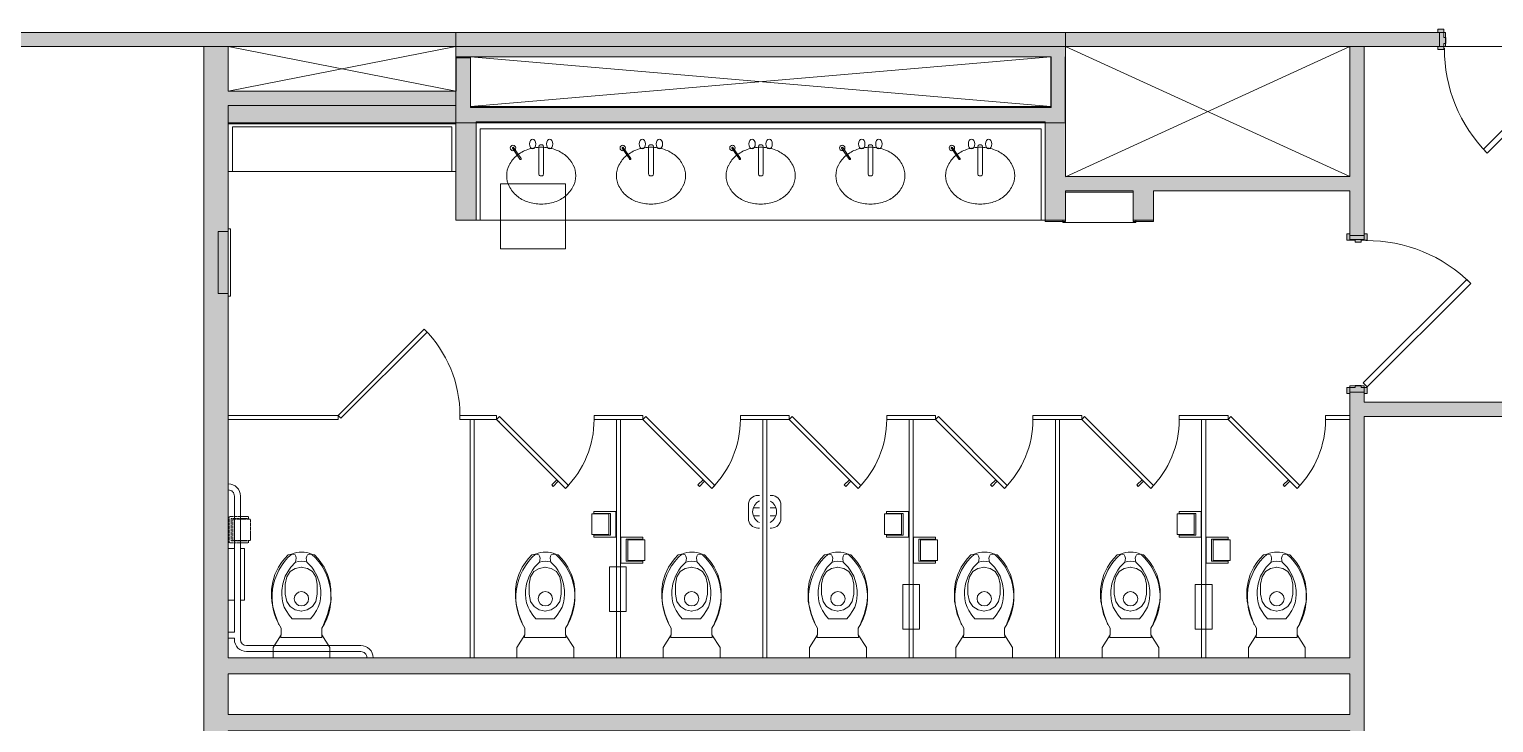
# Model space of a CAD drawing. Header units: inches. Extents: x 0 to 2535, y 0 to 2052.
# Drawn here: x 993 to 1353.4, y 1068.1 to 1238.8 of the extents above; entities that cross this region are included whole.
import ezdxf

# ---------------------------------------------------------------- set-up
doc = ezdxf.new("R2010")
doc.units = ezdxf.units.IN
doc.header["$MEASUREMENT"] = 0
doc.linetypes.add('IMPORT-HIDDEN2 _2_', pattern=[0.1875, 0.125, -0.0625])
for name, color, linetype, lineweight in [('A-DETL', 90, 'Continuous', 9), ('A-DOOR', 31, 'Continuous', 13), ('A-WALL', 113, 'Continuous', 13), ('A-WALL-PATT', 111, 'Continuous', 13), ('CORE', 7, 'Continuous', 9), ('I-WALL', 2, 'Continuous', 13), ('Victor Bldg - 7th Floor_LINK_dwg', 8, 'Continuous', 9)]:
    doc.layers.add(name, color=color, linetype=linetype, lineweight=lineweight)

# ---------------------------------------------------------------- blocks, each defined once
blk = doc.blocks.new('Door - Single - Solid Door-6993813-Level 07  POWER _ SIGNAL')
at = {"layer": 'A-DOOR'}
h = blk.add_hatch(color=250, dxfattribs=at)
h.paths.add_polyline_path([(-15.63, -1.84), (-15.63, -2.59), (-14.13, -2.59), (-14.13, -1.09), (-13.63, -1.09), (-13.63, 0.41), (-14.13, 0.41), (-14.13, 2.41), (-15.63, 2.41), (-15.63, 1.66), (-15.26, 1.66), (-15.26, -1.84)], flags=0)
h.paths.add_polyline_path([(21.62, -0.76), (21.62, -1.09), (22.12, -1.09), (22.12, -2.59), (23.62, -2.59), (23.62, -1.84), (23.24, -1.84), (23.24, 1.66), (23.62, 1.66), (23.62, 2.41), (22.12, 2.41), (22.12, 0.41), (21.62, 0.41), (21.62, -0.14)], flags=0)
at = {"layer": 'A-DOOR', "color": 8, "lineweight": 20}
for p, q in [((-15.63, 2.41), (-14.13, 2.41)), ((-15.63, 1.66), (-15.63, 2.41)), ((-14.13, 2.41), (-14.13, 0.41)), ((-14.13, 0.41), (-13.63, 0.41)), ((-13.63, 0.41), (-13.63, -1.09)), ((21.62, 0.41), (22.12, 0.41)), ((21.62, -1.09), (21.62, 0.41)), ((22.12, 2.41), (23.62, 2.41)), ((22.12, 0.41), (22.12, 2.41)), ((23.62, 2.41), (23.62, 1.66)), ((-15.63, -2.59), (-15.63, -1.84)), ((-14.13, -2.59), (-15.63, -2.59)), ((-14.13, -1.09), (-14.13, -2.59)), ((-13.63, -1.09), (-14.13, -1.09)), ((-13.03, -1.62), (-14.01, -2.59)), ((-14.01, -2.59), (11.45, -28.04)), ((12.42, -27.07), (-13.03, -1.62)), ((22.12, -1.09), (21.62, -1.09)), ((22.12, -2.59), (22.12, -1.09)), ((23.62, -2.59), (22.12, -2.59)), ((23.62, -1.84), (23.62, -2.59)), ((11.45, -28.04), (12.42, -27.07))]:
    blk.add_line(p, q, dxfattribs=at)
at = {"layer": 'A-DOOR', "lineweight": 9}
blk.add_arc((-14.01, -2.59), 36, 315, 0.5, dxfattribs=at)
blk = doc.blocks.new('Door - Single - Solid Door-6993545-Level 07  POWER _ SIGNAL')
at = {"layer": 'A-DOOR'}
h = blk.add_hatch(color=250, dxfattribs=at)
h.paths.add_polyline_path([(-15.63, -1.66), (-15.63, -2.41), (-14.13, -2.41), (-14.13, -0.41), (-13.63, -0.41), (-13.63, 1.09), (-14.13, 1.09), (-14.13, 2.59), (-15.63, 2.59), (-15.63, 1.84), (-15.26, 1.84), (-15.26, -1.66)], flags=0)
h.paths.add_polyline_path([(21.62, -0.41), (22.12, -0.41), (22.12, -2.41), (23.62, -2.41), (23.62, -1.66), (23.24, -1.66), (23.24, 1.84), (23.62, 1.84), (23.62, 2.59), (22.12, 2.59), (22.12, 1.09), (21.62, 1.09), (21.62, 0.14)], flags=0)
at = {"layer": 'A-DOOR', "color": 8, "lineweight": 20}
for p, q in [((-14.01, 2.59), (11.45, 28.04)), ((12.42, 27.07), (-13.03, 1.62)), ((11.45, 28.04), (12.42, 27.07)), ((-15.63, 2.59), (-15.63, 1.84)), ((-14.13, 2.59), (-15.63, 2.59)), ((-14.13, 1.09), (-14.13, 2.59)), ((-13.63, 1.09), (-14.13, 1.09)), ((-13.03, 1.62), (-14.01, 2.59)), ((-13.63, -0.41), (-13.63, 1.09)), ((22.12, 1.09), (21.62, 1.09)), ((21.62, 1.09), (21.62, -0.41)), ((23.62, 2.59), (22.12, 2.59)), ((22.12, 2.59), (22.12, 1.09)), ((23.62, 1.84), (23.62, 2.59)), ((-15.63, -1.66), (-15.63, -2.41)), ((-15.63, -2.41), (-14.13, -2.41)), ((-14.13, -2.41), (-14.13, -0.41)), ((-14.13, -0.41), (-13.63, -0.41)), ((21.62, -0.41), (22.12, -0.41)), ((22.12, -0.41), (22.12, -2.41)), ((22.12, -2.41), (23.62, -2.41)), ((23.62, -2.41), (23.62, -1.66))]:
    blk.add_line(p, q, dxfattribs=at)
at = {"layer": 'A-DOOR', "lineweight": 9}
blk.add_arc((-14.01, 2.59), 36, 359.5, 45, dxfattribs=at)
blk = doc.blocks.new('Victor Bldg - 7th Floor_LINK_dwg_AH13F-7747248-Level 07  POWER _ SIGNAL')
at = {"layer": 'CORE'}
for p, q in [((1118.42, 1209.86), (1118.42, 1203.17)), ((1119.29, 1210.31), (1118.72, 1210.31)), ((1119.59, 1203.17), (1119.59, 1209.86)), ((1118.72, 1202.72), (1119.29, 1202.72))]:
    blk.add_line(p, q, dxfattribs=at)
for centre in [(1116.88, 1210.53), (1121.08, 1210.53)]:
    blk.add_ellipse(centre, major_axis=(0, 1.17), ratio=0.666667, dxfattribs=at)
for centre, start_param, end_param in [((1118.72, 1209.86), 0, 1.570796), ((1119.29, 1209.86), 4.712389, 6.283185), ((1118.72, 1203.17), 1.570796, 3.141593), ((1119.29, 1203.17), 3.141593, 4.712389)]:
    blk.add_ellipse(centre, major_axis=(0, 0.45), ratio=0.666667, start_param=start_param, end_param=end_param, dxfattribs=at)
blk = doc.blocks.new('Victor Bldg - 7th Floor_LINK_dwg_AH13F-7747249-Level 07  POWER _ SIGNAL')
at = {"layer": 'CORE'}
for p, q in [((1145.42, 1209.86), (1145.42, 1203.17)), ((1146.29, 1210.31), (1145.72, 1210.31)), ((1146.59, 1203.17), (1146.59, 1209.86)), ((1145.72, 1202.72), (1146.29, 1202.72))]:
    blk.add_line(p, q, dxfattribs=at)
for centre in [(1143.88, 1210.53), (1148.08, 1210.53)]:
    blk.add_ellipse(centre, major_axis=(0, 1.17), ratio=0.666667, dxfattribs=at)
for centre, start_param, end_param in [((1145.72, 1209.86), 0, 1.570796), ((1146.29, 1209.86), 4.712389, 6.283185), ((1145.72, 1203.17), 1.570796, 3.141593), ((1146.29, 1203.17), 3.141593, 4.712389)]:
    blk.add_ellipse(centre, major_axis=(0, 0.45), ratio=0.666667, start_param=start_param, end_param=end_param, dxfattribs=at)
blk = doc.blocks.new('Victor Bldg - 7th Floor_LINK_dwg_AH13F-7747250-Level 07  POWER _ SIGNAL')
at = {"layer": 'CORE'}
for p, q in [((1172.42, 1209.86), (1172.42, 1203.17)), ((1173.29, 1210.31), (1172.72, 1210.31)), ((1173.59, 1203.17), (1173.59, 1209.86)), ((1172.72, 1202.72), (1173.29, 1202.72))]:
    blk.add_line(p, q, dxfattribs=at)
for centre in [(1170.88, 1210.53), (1175.08, 1210.53)]:
    blk.add_ellipse(centre, major_axis=(0, 1.17), ratio=0.666667, dxfattribs=at)
for centre, start_param, end_param in [((1172.72, 1209.86), 0, 1.570796), ((1173.29, 1209.86), 4.712389, 6.283185), ((1172.72, 1203.17), 1.570796, 3.141593), ((1173.29, 1203.17), 3.141593, 4.712389)]:
    blk.add_ellipse(centre, major_axis=(0, 0.45), ratio=0.666667, start_param=start_param, end_param=end_param, dxfattribs=at)
blk = doc.blocks.new('Victor Bldg - 7th Floor_LINK_dwg_AH13F-7747251-Level 07  POWER _ SIGNAL')
at = {"layer": 'CORE'}
for p, q in [((1226.42, 1209.86), (1226.42, 1203.17)), ((1227.29, 1210.31), (1226.72, 1210.31)), ((1227.59, 1203.17), (1227.59, 1209.86)), ((1226.72, 1202.72), (1227.29, 1202.72))]:
    blk.add_line(p, q, dxfattribs=at)
for centre in [(1224.88, 1210.53), (1229.08, 1210.53)]:
    blk.add_ellipse(centre, major_axis=(0, 1.17), ratio=0.666667, dxfattribs=at)
for centre, start_param, end_param in [((1226.72, 1209.86), 0, 1.570796), ((1227.29, 1209.86), 4.712389, 6.283185), ((1226.72, 1203.17), 1.570796, 3.141593), ((1227.29, 1203.17), 3.141593, 4.712389)]:
    blk.add_ellipse(centre, major_axis=(0, 0.45), ratio=0.666667, start_param=start_param, end_param=end_param, dxfattribs=at)
blk = doc.blocks.new('Victor Bldg - 7th Floor_LINK_dwg_AH13F-7747252-Level 07  POWER _ SIGNAL')
at = {"layer": 'CORE'}
for p, q in [((1199.42, 1209.86), (1199.42, 1203.17)), ((1200.29, 1210.31), (1199.72, 1210.31)), ((1200.59, 1203.17), (1200.59, 1209.86)), ((1199.72, 1202.72), (1200.29, 1202.72))]:
    blk.add_line(p, q, dxfattribs=at)
for centre in [(1197.88, 1210.53), (1202.08, 1210.53)]:
    blk.add_ellipse(centre, major_axis=(0, 1.17), ratio=0.666667, dxfattribs=at)
for centre, start_param, end_param in [((1199.72, 1209.86), 0, 1.570796), ((1200.29, 1209.86), 4.712389, 6.283185), ((1199.72, 1203.17), 1.570796, 3.141593), ((1200.29, 1203.17), 3.141593, 4.712389)]:
    blk.add_ellipse(centre, major_axis=(0, 0.45), ratio=0.666667, start_param=start_param, end_param=end_param, dxfattribs=at)
blk = doc.blocks.new('Victor Bldg - 7th Floor_LINK_dwg_TOILETWP-7747253-Level 07  POWER _ SIGNAL')
at = {"layer": 'CORE', "flags": 128}
for points in [[(8.12, -5.46), (10.63, -6.42), (12.51, -6.92), (13.83, -7.19), (15.03, -7.26), (16.87, -7.26), (18.65, -6.98), (20.47, -6.44), (22.28, -5.58), (23.44, -4.8), (24.31, -4.1), (25.28, -3.19), (25.51, -2.28), (25.47, -2.01), (25.3, -1.48), (24.97, -1.3), (24.53, -1.17), (23.54, -1.33), (22.24, -2.55), (21.51, -3.05), (20.03, -3.89), (18.15, -4.51), (16.56, -4.74), (15.6, -4.76), (14.51, -4.67), (13.47, -4.49), (12.4, -4.14), (11.6, -3.67), (10.47, -2.94), (9.53, -2.21), (9.53, 2.3), (10.47, 3.03), (11.6, 3.77), (12.4, 4.23), (13.47, 4.59), (14.51, 4.77), (15.6, 4.85), (16.56, 4.84), (18.15, 4.6), (20.03, 3.98), (21.51, 3.14), (22.24, 2.64), (23.54, 1.43), (24.53, 1.27), (24.97, 1.39), (25.3, 1.57), (25.47, 2.11), (25.51, 2.37), (25.28, 3.28), (24.31, 4.19), (23.44, 4.89), (22.28, 5.68), (20.47, 6.53), (18.65, 7.07), (16.87, 7.35), (15.03, 7.35), (13.83, 7.28), (12.51, 7.01), (10.63, 6.51), (8.12, 5.55)], [(7.25, 5), (5.62, 5), (2.5, 7), (0, 7), (0, -7), (2.5, -7), (5.62, -5), (7.25, -5)], [(5.43, 5.11), (4.97, 5.11), (4.97, -5.04), (5.43, -5.04)], [(22.31, -0.02), (21.99, 1.55), (21.18, 2.81), (19.9, 3.63), (18.1, 4), (15.65, 4), (13.85, 3.63), (12.61, 2.77), (11.74, 1.51), (11.44, 0)], [(22.31, 0.11), (21.99, -1.46), (21.18, -2.72), (19.9, -3.54), (18.1, -3.9), (15.65, -3.9), (13.85, -3.54), (12.61, -2.68), (11.74, -1.41), (11.44, 0.09)]]:
    blk.add_lwpolyline(points, dxfattribs=at)
at = {"layer": 'CORE'}
blk.add_circle((14.5, 0), 1.77, dxfattribs=at)
for centre, radius, start, end in [((14.87, -6.83), 14.07, 40.8531, 122.7754), ((18.78, 0), 4.96, 344.4353, 16.8577), ((20.02, 0), 5.98, 335.3815, 23.3669), ((14.91, 6.75), 14.03, 236.9216, 318.7734)]:
    blk.add_arc(centre, radius, start, end, dxfattribs=at)
blk = doc.blocks.new('Victor Bldg - 7th Floor_LINK_dwg-6972240-Level 07  POWER _ SIGNAL')
at = {"layer": 'CORE'}
for p, q in [((1244.38, 1219.75), (1244.38, 1232)), ((1111.92, 1209.47), (1113.76, 1206.79)), ((1112.18, 1209.63), (1114.03, 1206.95)), ((1138.92, 1209.47), (1140.76, 1206.79)), ((1139.18, 1209.63), (1141.03, 1206.95)), ((1165.92, 1209.47), (1167.76, 1206.79)), ((1166.18, 1209.63), (1168.03, 1206.95)), ((1192.92, 1209.47), (1194.76, 1206.79)), ((1193.18, 1209.63), (1195.03, 1206.95)), ((1219.92, 1209.47), (1221.76, 1206.79)), ((1220.18, 1209.63), (1222.03, 1206.95)), ((1098, 1203.75), (1042, 1203.75)), ((1318, 1199), (1318, 1197.75)), ((1101.5, 1142.75), (1101.5, 1084.12)), ((1102.5, 1142.75), (1102.5, 1084.12)), ((1137.5, 1142.75), (1137.5, 1084.12)), ((1138.5, 1142.75), (1138.5, 1084.12)), ((1173.5, 1142.75), (1173.5, 1084.12)), ((1174.5, 1142.75), (1174.5, 1084.12)), ((1209.5, 1142.75), (1209.5, 1084.12)), ((1210.5, 1142.75), (1210.5, 1084.12)), ((1245.5, 1142.75), (1245.5, 1084.12)), ((1246.5, 1142.75), (1246.5, 1084.12)), ((1281.5, 1142.75), (1281.5, 1084.12)), ((1282.5, 1142.75), (1282.5, 1084.12)), ((1042, 1126.89), (1042, 1125.4)), ((1042, 1124.87), (1042, 1112.37)), ((1044.99, 1088.61), (1044.99, 1123.91)), ((1169.96, 1121.7), (1169.96, 1118.39)), ((1171.19, 1121.02), (1172.69, 1121.02)), ((1172.32, 1124.05), (1172.69, 1124.05)), ((1175.31, 1124.05), (1175.62, 1124.05)), ((1175.31, 1121.02), (1176.75, 1121.02)), ((1177.98, 1121.7), (1177.98, 1118.39)), ((1044.96, 1118.87), (1046.46, 1118.87)), ((1044.96, 1118.37), (1046.46, 1118.37)), ((1046.46, 1118.2), (1044.96, 1118.2)), ((1171.19, 1119.06), (1172.69, 1119.06)), ((1175.31, 1119.06), (1176.75, 1119.06)), ((1172.32, 1116.03), (1172.69, 1116.03)), ((1175.31, 1116.03), (1175.62, 1116.03)), ((1043.48, 1111), (1042, 1111)), ((1044.96, 1112.97), (1046.46, 1112.97)), ((1044.96, 1112.87), (1046.46, 1112.87)), ((1044.96, 1112.37), (1046.46, 1112.37)), ((1043.48, 1098.25), (1042, 1098.25)), ((1074.63, 1087.12), (1046.48, 1087.12)), ((1046.48, 1085.63), (1074.63, 1085.63)), ((1077.61, 1084.12), (1076.12, 1084.12))]:
    blk.add_line(p, q, dxfattribs=at)
at = {"layer": 'CORE', "flags": 128}
for points in [[(1321.5, 1234.5), (1341.5, 1234.5), (1341.5, 1238), (1248, 1238), (1098, 1238), (829, 1238), (829, 951.5)], [(1098, 1220), (1042, 1220), (1042, 1084.12), (1318, 1084.12), (1318, 1151), (1321.5, 1151), (1321.5, 1147), (1381.5, 1147), (1381.5, 1234.5), (1377.5, 1234.5), (1377.5, 1238), (1388.5, 1238), (1388.5, 1232), (1398.5, 1232), (1398.5, 1238), (1388.5, 1238), (1398.5, 1238), (1415.37, 1238), (1415.37, 1234.5), (1402, 1234.5), (1402, 1228.5), (1385, 1228.5), (1385, 1165.5)], [(1248, 1238), (1248, 1215.75), (1098, 1215.75), (1098, 1238)], [(863.08, 813), (829, 813), (829, 951.5), (902.75, 951.5), (902.75, 813), (1004.5, 813), (1004.5, 817.63), (907.38, 817.63), (907.38, 951.5), (953, 951.5), (953, 957.5), (867.37, 957.5), (867.37, 1234.5), (1036, 1234.5), (1036, 1037.5)], [(1042, 1234.5), (1042, 1223.5), (1098, 1223.5), (1042, 1234.5), (1098, 1234.5), (1042, 1223.5)], [(1318, 1202.5), (1318, 1234.5), (1248, 1202.44)], [(1248, 1215.75), (1248, 1202.5), (1318, 1202.5), (1248, 1234.5), (1318, 1234.5), (1318, 1205.25)], [(1321.5, 1197.75), (1321.5, 1234.5), (1321.5, 1187), (1318, 1187), (1318, 1199), (1269.62, 1199), (1269.62, 1191.75)], [(1101.63, 1219.75), (1244.38, 1219.75), (1101.63, 1232), (1244.38, 1232), (1101.63, 1219.75), (1101.63, 1232)], [(1103, 1191.75), (1103, 1215.75), (1103, 1191.75), (1098, 1191.75), (1098, 1215.75), (1042, 1215.75)], [(1097, 1203.75), (1097, 1214.75), (1043, 1214.75), (1043, 1203.75)], [(1243, 1191.75), (1103, 1191.75), (1098, 1191.75), (1098, 1215.75)], [(1243, 1215.75), (1243, 1191.75), (1248, 1191.75), (1248, 1199), (1264.62, 1199), (1264.62, 1191.75), (1269.62, 1191.75)], [(1104, 1191.75), (1104, 1214.25), (1242, 1214.25), (1242, 1191.75)], [(1248, 1191.75), (1248, 1198.69), (1264.62, 1198.69), (1264.62, 1191.75)], [(1042, 1189.69), (1042.56, 1189.69), (1042.56, 1173.07), (1042, 1173.07)], [(1247.31, 1191.75), (1247.31, 1191.19), (1265.31, 1191.19), (1265.31, 1191.75)], [(1042, 1142.75), (1069, 1142.75), (1069, 1143.75), (1069.71, 1143.04), (1090.92, 1164.26), (1090.21, 1164.96), (1069, 1143.75), (1042, 1143.75)], [(1042, 936.5), (1042, 1013.5), (1042, 1066.12), (1318, 1066.12), (1318, 1009.12), (1261, 1009.12), (1261, 1004.12), (1318, 1004.12), (1318, 965.62), (1321.5, 965.62), (1321.5, 1008.5), (1325.5, 1008.5), (1325.5, 1013.5), (1321.5, 1013.5), (1321.5, 1143.5), (1381.5, 1143.5), (1381.5, 1106.5)], [(1108, 1142.75), (1124.97, 1125.78), (1125.68, 1126.49), (1108.71, 1143.46), (1108, 1142.75), (1108.71, 1142.04)], [(1318, 1142.75), (1312, 1142.75), (1312, 1143.75), (1318, 1143.75)], [(1123.2, 1127.55), (1121.92, 1126.26), (1121.57, 1126.62), (1122.85, 1127.9)], [(1159.2, 1127.55), (1157.92, 1126.26), (1157.57, 1126.62), (1158.85, 1127.9)], [(1195.2, 1127.55), (1193.92, 1126.26), (1193.57, 1126.62), (1194.85, 1127.9)], [(1231.2, 1127.55), (1229.92, 1126.26), (1229.57, 1126.62), (1230.85, 1127.9)], [(1267.2, 1127.55), (1265.92, 1126.26), (1265.57, 1126.62), (1266.85, 1127.9)], [(1303.2, 1127.55), (1301.92, 1126.26), (1301.57, 1126.62), (1302.85, 1127.9)], [(1043.5, 1123.91), (1043.5, 1090.39), (1042, 1090.39)], [(1044.97, 1098.25), (1046, 1098.25), (1046, 1111), (1044.97, 1111)], [(1042, 1088.9), (1043.5, 1088.9), (1043.5, 1088.61)]]:
    blk.add_lwpolyline(points, dxfattribs=at)
for points in [[(1109, 1184.75), (1125, 1184.75), (1125, 1200.75), (1109, 1200.75)], [(1039.5, 1189.01), (1042, 1189.01), (1042, 1173.76), (1039.5, 1173.76)], [(1108, 1143.75), (1099, 1143.75), (1099, 1142.75), (1108, 1142.75)], [(1132, 1143.75), (1144, 1143.75), (1144, 1142.75), (1132, 1142.75)], [(1160.97, 1125.78), (1161.68, 1126.49), (1144.71, 1143.46), (1144, 1142.75)], [(1197.68, 1126.49), (1196.97, 1125.78), (1180, 1142.75), (1180, 1143.75), (1168, 1143.75), (1168, 1142.75), (1180, 1142.75), (1180.71, 1143.46)], [(1204, 1143.75), (1216, 1143.75), (1216, 1142.75), (1216.71, 1143.46), (1233.68, 1126.49), (1232.97, 1125.78), (1216, 1142.75), (1204, 1142.75)], [(1240, 1143.75), (1240, 1142.75), (1252, 1142.75), (1268.97, 1125.78), (1269.68, 1126.49), (1252.71, 1143.46), (1252, 1142.75), (1252, 1143.75)], [(1305.68, 1126.49), (1304.97, 1125.78), (1288, 1142.75), (1276, 1142.75), (1276, 1143.75), (1288, 1143.75), (1288, 1142.75), (1288.71, 1143.46)], [(1131.46, 1119.5), (1135.67, 1119.5), (1135.67, 1114.4), (1131.46, 1114.4)], [(1131.98, 1113.75), (1137.35, 1113.75), (1137.35, 1120.12), (1131.98, 1120.12), (1131.98, 1119.62), (1136.04, 1119.62), (1136.04, 1114.25), (1131.98, 1114.25)], [(1203.46, 1119.5), (1207.67, 1119.5), (1207.67, 1114.4), (1203.46, 1114.4)], [(1203.98, 1113.75), (1209.35, 1113.75), (1209.35, 1120.12), (1203.98, 1120.12), (1203.98, 1119.62), (1208.04, 1119.62), (1208.04, 1114.25), (1203.98, 1114.25)], [(1275.46, 1119.5), (1279.67, 1119.5), (1279.67, 1114.4), (1275.46, 1114.4)], [(1275.98, 1113.75), (1281.35, 1113.75), (1281.35, 1120.12), (1275.98, 1120.12), (1275.98, 1119.62), (1280.04, 1119.62), (1280.04, 1114.25), (1275.98, 1114.25)], [(1143.99, 1113.75), (1138.61, 1113.75), (1138.61, 1107.37), (1143.99, 1107.37), (1143.99, 1107.87), (1139.93, 1107.87), (1139.93, 1113.25), (1143.99, 1113.25)], [(1215.99, 1113.75), (1210.61, 1113.75), (1210.61, 1107.37), (1215.99, 1107.37), (1215.99, 1107.87), (1211.93, 1107.87), (1211.93, 1113.25), (1215.99, 1113.25)], [(1287.99, 1113.75), (1282.61, 1113.75), (1282.61, 1107.37), (1287.99, 1107.37), (1287.99, 1107.87), (1283.93, 1107.87), (1283.93, 1113.25), (1287.99, 1113.25)], [(1144.5, 1108), (1140.3, 1108), (1140.3, 1113.1), (1144.5, 1113.1)], [(1216.5, 1108), (1212.3, 1108), (1212.3, 1113.1), (1216.5, 1113.1)], [(1288.5, 1108), (1284.3, 1108), (1284.3, 1113.1), (1288.5, 1113.1)], [(1135.78, 1095.5), (1135.78, 1106.5), (1139.91, 1106.5), (1139.91, 1095.5)], [(1207.94, 1091.12), (1207.94, 1102.12), (1212.06, 1102.12), (1212.06, 1091.12)], [(1279.94, 1091.12), (1279.94, 1102.12), (1284.06, 1102.12), (1284.06, 1091.12)], [(1042, 1080.12), (1318, 1080.12), (1318, 1070.12), (1042, 1070.12)]]:
    blk.add_lwpolyline(points, close=True, dxfattribs=at)
at = {"layer": 'CORE', "linetype": 'IMPORT-HIDDEN2 _2_', "flags": 128}
for points in [[(1044.94, 1112.37), (1042.21, 1112.37), (1042.21, 1118.87), (1044.94, 1118.87)], [(1044.94, 1112.87), (1042.71, 1112.87), (1042.71, 1118.37), (1044.94, 1118.37)], [(1044.94, 1118.2), (1043.08, 1118.2), (1043.08, 1112.97), (1044.94, 1112.97)], [(1046.46, 1118.37), (1046.96, 1118.37), (1046.96, 1118.87), (1046.46, 1118.87)], [(1046.46, 1112.97), (1047.47, 1112.97), (1047.47, 1118.2), (1046.46, 1118.2)], [(1046.46, 1112.87), (1046.96, 1112.87), (1046.96, 1112.37), (1046.46, 1112.37)]]:
    blk.add_lwpolyline(points, dxfattribs=at)
at = {"layer": 'CORE'}
for centre in [(1112.05, 1209.55), (1139.05, 1209.55), (1166.05, 1209.55), (1193.05, 1209.55), (1220.05, 1209.55)]:
    blk.add_circle(centre, 0.667, dxfattribs=at)
for centre, radius, start, end in [((1117.61, 1202.07), 7.26, 129.4725, 153.2988), ((1112.05, 1209.55), 0.167, 11.6829, 236.8423), ((1118.45, 1201.04), 8.59, 108.8354, 129.4725), ((1119, 1199.43), 10.29, 90, 108.8354), ((1119, 1199.43), 10.29, 71.1646, 90), ((1119.55, 1201.04), 8.59, 50.5275, 71.1646), ((1120.39, 1202.07), 7.26, 26.7012, 50.5275), ((1144.61, 1202.07), 7.26, 129.4725, 153.2988), ((1139.05, 1209.55), 0.167, 11.6829, 236.8423), ((1145.45, 1201.04), 8.59, 108.8354, 129.4725), ((1146, 1199.43), 10.29, 90, 108.8354), ((1146, 1199.43), 10.29, 71.1646, 90), ((1146.55, 1201.04), 8.59, 50.5275, 71.1646), ((1147.39, 1202.07), 7.26, 26.7012, 50.5275), ((1171.61, 1202.07), 7.26, 129.4725, 153.2988), ((1166.05, 1209.55), 0.167, 11.6829, 236.8423), ((1172.45, 1201.04), 8.59, 108.8354, 129.4725), ((1173, 1199.43), 10.29, 90, 108.8354), ((1173, 1199.43), 10.29, 71.1646, 90), ((1173.55, 1201.04), 8.59, 50.5275, 71.1646), ((1174.39, 1202.07), 7.26, 26.7012, 50.5275), ((1198.61, 1202.07), 7.26, 129.4725, 153.2988), ((1193.05, 1209.55), 0.167, 11.6829, 236.8423), ((1199.45, 1201.04), 8.59, 108.8354, 129.4725), ((1200, 1199.43), 10.29, 90, 108.8354), ((1200, 1199.43), 10.29, 71.1646, 90), ((1200.55, 1201.04), 8.59, 50.5275, 71.1646), ((1201.39, 1202.07), 7.26, 26.7012, 50.5275), ((1225.61, 1202.07), 7.26, 129.4725, 153.2988), ((1220.05, 1209.55), 0.167, 11.6829, 236.8423), ((1226.45, 1201.04), 8.59, 108.8354, 129.4725), ((1227, 1199.43), 10.29, 90, 108.8354), ((1227, 1199.43), 10.29, 71.1646, 90), ((1227.55, 1201.04), 8.59, 50.5275, 71.1646), ((1228.39, 1202.07), 7.26, 26.7012, 50.5275), ((1116.3, 1202.72), 5.8, 153.2988, 180), ((1113.9, 1206.86), 0.167, 192.1914, 57.3508), ((1121.7, 1202.72), 5.8, 0, 26.7012), ((1143.3, 1202.72), 5.8, 153.2988, 180), ((1140.9, 1206.86), 0.167, 192.1914, 57.3508), ((1148.7, 1202.72), 5.8, 0, 26.7012), ((1170.3, 1202.72), 5.8, 153.2988, 180), ((1167.9, 1206.86), 0.167, 192.1914, 57.3508), ((1175.7, 1202.72), 5.8, 0, 26.7012), ((1197.3, 1202.72), 5.8, 153.2988, 180), ((1194.9, 1206.86), 0.167, 192.1914, 57.3508), ((1202.7, 1202.72), 5.8, 0, 26.7012), ((1224.3, 1202.72), 5.8, 153.2988, 180), ((1221.9, 1206.86), 0.167, 192.1914, 57.3508), ((1229.7, 1202.72), 5.8, 0, 26.7012), ((1116.3, 1202.72), 5.8, 180, 206.7012), ((1117.61, 1203.38), 7.26, 206.7012, 230.5275), ((1120.39, 1203.38), 7.26, 309.4725, 333.2988), ((1121.7, 1202.72), 5.8, 333.2988, 0), ((1143.3, 1202.72), 5.8, 180, 206.7012), ((1144.61, 1203.38), 7.26, 206.7012, 230.5275), ((1147.39, 1203.38), 7.26, 309.4725, 333.2988), ((1148.7, 1202.72), 5.8, 333.2988, 0), ((1170.3, 1202.72), 5.8, 180, 206.7012), ((1171.61, 1203.38), 7.26, 206.7012, 230.5275), ((1174.39, 1203.38), 7.26, 309.4725, 333.2988), ((1175.7, 1202.72), 5.8, 333.2988, 0), ((1197.3, 1202.72), 5.8, 180, 206.7012), ((1198.61, 1203.38), 7.26, 206.7012, 230.5275), ((1201.39, 1203.38), 7.26, 309.4725, 333.2988), ((1202.7, 1202.72), 5.8, 333.2988, 0), ((1224.3, 1202.72), 5.8, 180, 206.7012), ((1225.61, 1203.38), 7.26, 206.7012, 230.5275), ((1228.39, 1203.38), 7.26, 309.4725, 333.2988), ((1229.7, 1202.72), 5.8, 333.2988, 0), ((1118.45, 1204.4), 8.59, 230.5275, 251.1646), ((1119.55, 1204.4), 8.59, 288.8354, 309.4725), ((1145.45, 1204.4), 8.59, 230.5275, 251.1646), ((1146.55, 1204.4), 8.59, 288.8354, 309.4725), ((1172.45, 1204.4), 8.59, 230.5275, 251.1646), ((1173.55, 1204.4), 8.59, 288.8354, 309.4725), ((1199.45, 1204.4), 8.59, 230.5275, 251.1646), ((1200.55, 1204.4), 8.59, 288.8354, 309.4725), ((1226.45, 1204.4), 8.59, 230.5275, 251.1646), ((1227.55, 1204.4), 8.59, 288.8354, 309.4725), ((1119, 1206.02), 10.29, 251.1646, 270), ((1119, 1206.02), 10.29, 270, 288.8354), ((1146, 1206.02), 10.29, 251.1646, 270), ((1146, 1206.02), 10.29, 270, 288.8354), ((1173, 1206.02), 10.29, 251.1646, 270), ((1173, 1206.02), 10.29, 270, 288.8354), ((1200, 1206.02), 10.29, 251.1646, 270), ((1200, 1206.02), 10.29, 270, 288.8354), ((1227, 1206.02), 10.29, 251.1646, 270), ((1227, 1206.02), 10.29, 270, 288.8354), ((1069, 1143.75), 30, 0, 45), ((1108, 1142.75), 24, 315, 360), ((1144, 1142.75), 24, 315, 360), ((1180, 1142.75), 24, 315, 360), ((1216, 1142.75), 24, 315, 360), ((1252, 1142.75), 24, 315, 360), ((1288, 1142.75), 24, 315, 360), ((1042.01, 1123.91), 2.98, 0, 90.1475), ((1042.01, 1123.91), 1.49, 0, 90.2951), ((1172.32, 1121.7), 2.36, 90, 180), ((1173.97, 1120.04), 2.95, 115.775, 244.225), ((1173.97, 1120.04), 2.95, 297.1387, 62.8613), ((1175.62, 1121.7), 2.36, 0, 90), ((1172.32, 1118.39), 2.36, 180, 270), ((1175.62, 1118.39), 2.36, 270, 360), ((1046.48, 1088.61), 2.98, 180, 270), ((1046.48, 1088.61), 1.49, 180, 270), ((1074.63, 1084.13), 2.98, 359.8525, 90), ((1074.63, 1084.13), 1.49, 359.7049, 90)]:
    blk.add_arc(centre, radius, start, end, dxfattribs=at)
for name in ['Victor Bldg - 7th Floor_LINK_dwg_AH13F-7747248-Level 07  POWER _ SIGNAL', 'Victor Bldg - 7th Floor_LINK_dwg_AH13F-7747249-Level 07  POWER _ SIGNAL', 'Victor Bldg - 7th Floor_LINK_dwg_AH13F-7747250-Level 07  POWER _ SIGNAL', 'Victor Bldg - 7th Floor_LINK_dwg_AH13F-7747252-Level 07  POWER _ SIGNAL', 'Victor Bldg - 7th Floor_LINK_dwg_AH13F-7747251-Level 07  POWER _ SIGNAL']:
    blk.add_blockref(name, (0, 0))
at = {"rotation": 90}
for p in [(1060, 1084.12), (1120, 1084.12), (1156, 1084.12), (1192, 1084.12), (1228, 1084.12), (1264, 1084.12), (1300, 1084.12)]:
    blk.add_blockref('Victor Bldg - 7th Floor_LINK_dwg_TOILETWP-7747253-Level 07  POWER _ SIGNAL', p, dxfattribs=at)

msp = doc.modelspace()

# ---------------------------------------------------------------- hatches: boundary and pattern name
at = {"layer": 'A-WALL-PATT', "lineweight": 9}
for points in [[(1036, 1234.5), (1098, 1234.5), (1098, 1238), (838, 1238), (838, 1234.5), (1006.08, 1234.5)], [(1248, 1232), (1248, 1238), (1098, 1238), (1098, 1232), (1247.94, 1232)], [(1036, 1037.5), (1042, 1037.5), (1042, 1234.5), (1036, 1234.5), (1036, 1167.38)], [(1098.06, 1219.5), (1101.56, 1219.5), (1101.56, 1231.75), (1098.06, 1231.75), (1098.06, 1220)], [(1244.44, 1216), (1247.94, 1216), (1247.94, 1232), (1244.44, 1232), (1244.44, 1219.5)], [(1098.06, 1220), (1098.06, 1223.5), (1042, 1223.5), (1042, 1220), (1098, 1220)], [(1098, 1215.5), (1098.06, 1215.5), (1098.06, 1220), (1042, 1220), (1042, 1215.5), (1093.22, 1215.5)], [(1101.56, 1216), (1244.44, 1216), (1244.44, 1219.5), (1098.06, 1219.5), (1098.06, 1216)], [(1103, 1191.75), (1103, 1216), (1098.06, 1216), (1098.06, 1215.5), (1098, 1215.49), (1098, 1191.75), (1101.56, 1191.75)], [(1243, 1191.47), (1248, 1191.47), (1248, 1216), (1243, 1216)], [(1318, 1199), (1318, 1202.5), (1248, 1202.5), (1248, 1199), (1269.62, 1199)], [(1267.5, 1191.47), (1269.62, 1191.47), (1269.62, 1199), (1264.62, 1199), (1264.62, 1191.47)], [(1383, 1143.5), (1383, 1147), (1321.5, 1147), (1321.5, 1143.5), (1354.64, 1143.5)], [(1093.22, 1080.12), (1318, 1080.12), (1318, 1084.12), (1042, 1084.12), (1042, 1080.12)], [(1093.22, 1066.12), (1318, 1066.12), (1318, 1070.12), (1042, 1070.12), (1042, 1066.12)]]:
    msp.add_hatch(color=7, dxfattribs=at).paths.add_polyline_path(points, flags=0)
h = msp.add_hatch(color=7, dxfattribs=at)
h.paths.add_polyline_path([(1381.5, 1234.5), (1385, 1234.5), (1385, 1238), (1378.5, 1238), (1378.5, 1234.5)], flags=0)
h.paths.add_polyline_path([(1321.28, 1234.5), (1340, 1234.5), (1340, 1238), (1248, 1238), (1248, 1234.5), (1318, 1234.5)], flags=0)
h = msp.add_hatch(color=7, dxfattribs=at)
h.paths.add_polyline_path([(1321.5, 865.13), (1321.5, 928.37), (1318, 928.37), (1318, 865.13)], flags=0)
h.paths.add_polyline_path([(1318, 966.87), (1321.5, 966.87), (1321.5, 1149.5), (1318, 1149.5), (1318, 1003.87)], flags=0)
h.paths.add_polyline_path([(1321.5, 1188), (1321.5, 1234.5), (1318, 1234.5), (1318, 1188), (1321.28, 1188)], flags=0)

# ---------------------------------------------------------------- linework, layer by layer
at = {"layer": 'A-DETL'}
msp.add_line((1381.5, 1234.5), (838, 1234.5), dxfattribs=at)
at = {"layer": 'A-WALL', "color": 8, "lineweight": 20}
for p, q in [((1098.06, 1220), (1042, 1220)), ((1042, 1215.5), (1098, 1215.5)), ((1318, 1084.12), (1042, 1084.12)), ((1042, 1080.12), (1318, 1080.12)), ((1318, 1070.12), (1042, 1070.12))]:
    msp.add_line(p, q, dxfattribs=at)
at = {"layer": 'I-WALL', "color": 8, "lineweight": 20}
for p, q in [((1340, 1238), (829, 1238)), ((1340, 1234.5), (1340, 1238)), ((867.44, 1234.5), (1036, 1234.5)), ((1036, 1234.5), (1036, 1037.5)), ((1042, 1223.5), (1042, 1234.5)), ((1042, 1234.5), (1098, 1234.5)), ((1098, 1234.5), (1098, 1232)), ((1248, 1232), (1248, 1234.5)), ((1248, 1234.5), (1318, 1234.5)), ((1318, 1234.5), (1318, 1202.5)), ((1321.5, 1188), (1321.5, 1234.5)), ((1321.5, 1234.5), (1340, 1234.5)), ((1098, 1232), (1244.44, 1232)), ((1098.06, 1231.75), (1098.06, 1223.5)), ((1101.56, 1231.75), (1098.06, 1231.75)), ((1101.56, 1219.5), (1101.56, 1231.75)), ((1244.44, 1232), (1244.44, 1219.5)), ((1247.94, 1216), (1247.94, 1232)), ((1247.94, 1232), (1248, 1232)), ((1098.06, 1223.5), (1042, 1223.5)), ((1042, 1220), (1098.06, 1220)), ((1244.44, 1219.5), (1101.56, 1219.5)), ((1042, 1084.12), (1042, 1215.5)), ((1098, 1215.5), (1098, 1191.75)), ((1103, 1216), (1243, 1216)), ((1103, 1191.75), (1103, 1216)), ((1243, 1216), (1243, 1191.47)), ((1248, 1216), (1247.94, 1216)), ((1248, 1202.5), (1248, 1216)), ((1318, 1202.5), (1248, 1202.5)), ((1248, 1199), (1264.62, 1199)), ((1248, 1191.47), (1248, 1199)), ((1264.62, 1199), (1264.62, 1191.47)), ((1269.62, 1199), (1318, 1199)), ((1269.62, 1191.47), (1269.62, 1199)), ((1318, 1199), (1318, 1188)), ((1098, 1191.75), (1103, 1191.75)), ((1243, 1191.47), (1248, 1191.47)), ((1264.62, 1191.47), (1269.62, 1191.47)), ((1318, 1188), (1321.5, 1188)), ((1321.5, 1149.5), (1318, 1149.5)), ((1318, 1149.5), (1318, 1084.12)), ((1321.5, 1147), (1321.5, 1149.5)), ((1383, 1147), (1321.5, 1147)), ((1321.5, 1013.5), (1321.5, 1143.5)), ((1321.5, 1143.5), (1383, 1143.5)), ((1042, 1070.12), (1042, 1080.12)), ((1318, 1080.12), (1318, 1070.12))]:
    msp.add_line(p, q, dxfattribs=at)

# ---------------------------------------------------------------- block references
at = {"layer": 'A-DOOR'}
for name, p, rotation in [('Door - Single - Solid Door-6993545-Level 07  POWER _ SIGNAL', (1363.24, 1236.34), 180), ('Door - Single - Solid Door-6993813-Level 07  POWER _ SIGNAL', (1319.66, 1164.76), 90.00000000000026)]:
    msp.add_blockref(name, p, dxfattribs=dict(at, rotation=rotation))
at = {"layer": 'Victor Bldg - 7th Floor_LINK_dwg', "color": 7}
msp.add_blockref('Victor Bldg - 7th Floor_LINK_dwg-6972240-Level 07  POWER _ SIGNAL', (0, 0), dxfattribs=at)

doc.saveas('drawing.dxf')
